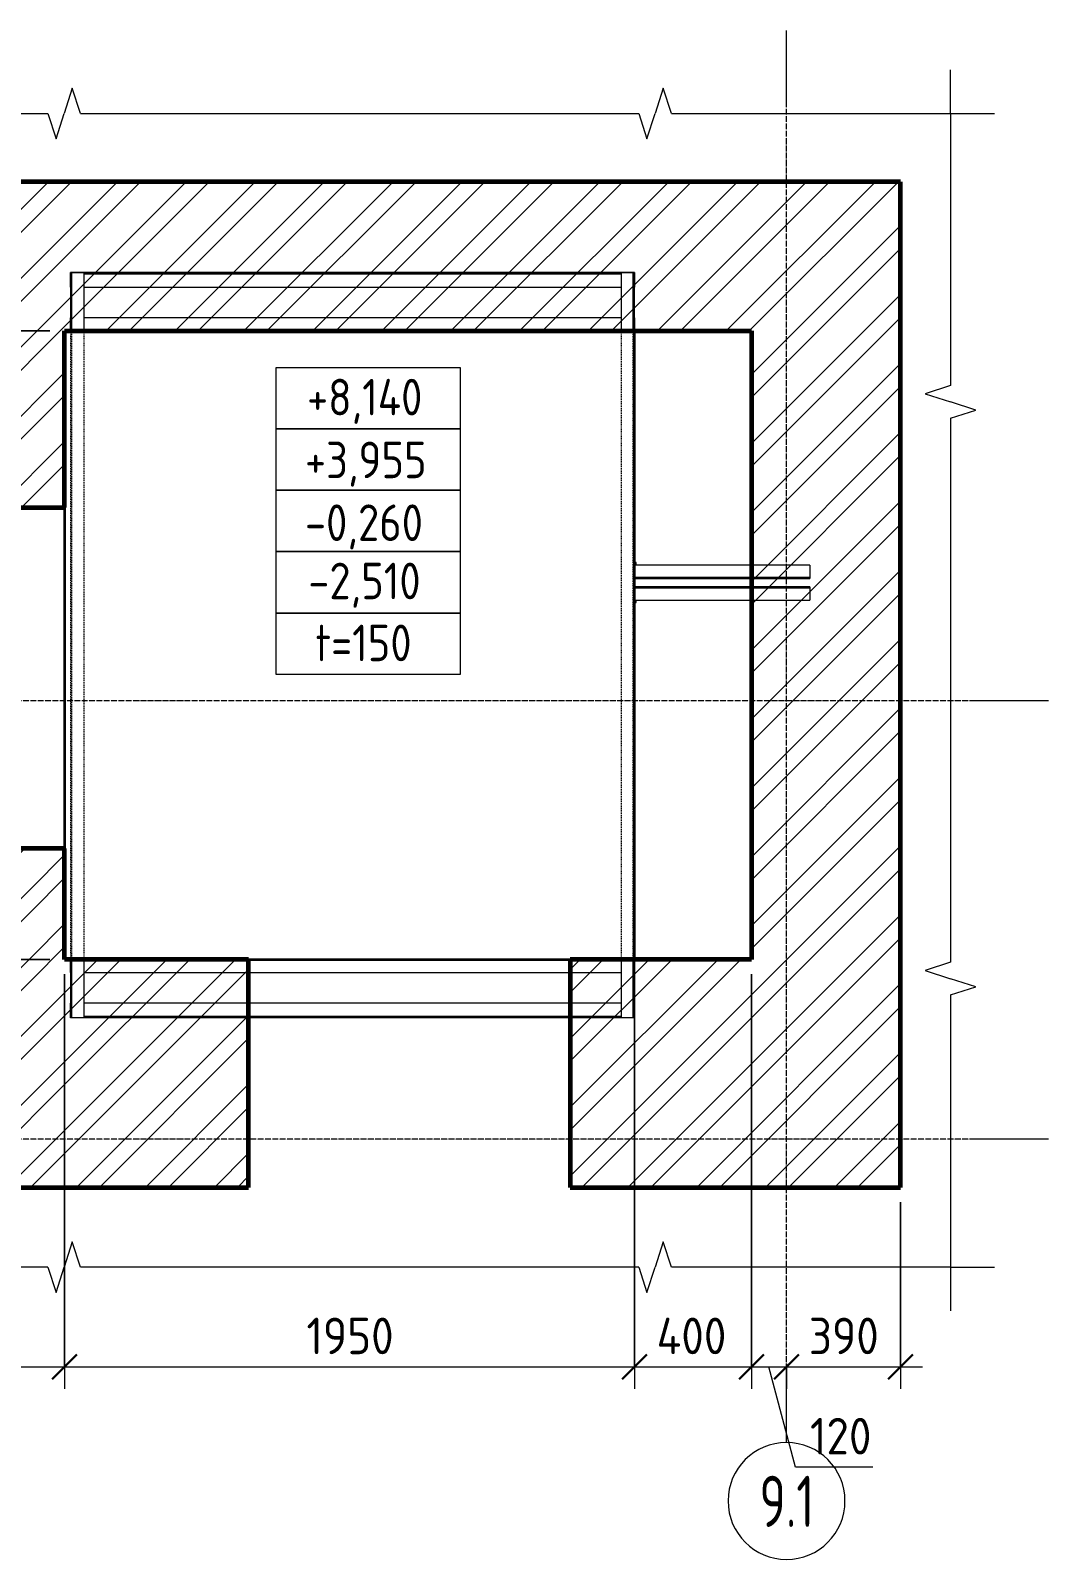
# Model space of a CAD drawing. Header units: millimetres. Extents: x 19570 to 43964, y -3263 to 48369.
# Drawn here: x 29161 to 32643, y 42458 to 47687 of the extents above; entities that cross this region are included whole.
import ezdxf

# ---------------------------------------------------------------- set-up
doc = ezdxf.new("R2010")
doc.units = ezdxf.units.MM
doc.linetypes.add('01 Штриховая _4 мм_', pattern=[6, 3.5, -2.5])
doc.linetypes.add('02 Штрихпунктирная _20 мм_', pattern=[25, 20, -2.5, 0, -2.5])
for name, color, linetype, lineweight in [('AA_Dim', 7, 'Continuous', 9), ('AA_Dim-50', 7, 'Continuous', 9), ('AA_Oformlenie', 7, 'Continuous', 9), ('AA_Vinoska', 7, 'Continuous', 9), ('AF_Balki', 7, 'Continuous', 20), ('AF_Perekritie', 7, '01 Штриховая _4 мм_', 20), ('AF_Perekritie_Опалубка', 253, 'Continuous', 20), ('AF_Stena', 7, 'Continuous', 60), ('AF_Stena_Опалубка', 253, 'Continuous', 20), ('KR_Fundament', 7, 'Continuous', 20), ('Оси', 7, 'Continuous', 9)]:
    doc.layers.add(name, color=color, linetype=linetype, lineweight=lineweight)
doc.styles.add('ISOCPEUR', font='isocpeur.ttf', dxfattribs={"width": 0.7, "height": 175})
doc.styles.add('ISOCPEUR_2', font='isocpeur.ttf', dxfattribs={"width": 0.85, "height": 125})
doc.styles.add('ISOCPEUR_4', font='isocpeur.ttf', dxfattribs={"width": 0.9, "height": 125})
doc.dimstyles.new('00_Точн_3_знака__прозр_', dxfattribs={"dimscale": 304.8, "dimtxt": 124.497647, "dimasz": 0.278871, "dimexe": 0.246063, "dimexo": 0.164042, "dimgap": 0.016404, "dimtad": 1, "dimdec": 3, "dimrnd": 0.001, "dimdsep": 46, "dimtxsty": 'ISOCPEUR_4', "dimblk1": 'OBLIQUE', "dimblk2": 'OBLIQUE', "dimsah": 1, "dimcen": 0.09, "dimdle": 0.246063, "dimazin": 0, "dimtfac": 1, "dimtdec": 4, "dimtix": 1, "dimtmove": 1, "dimatfit": 3, "dimfxl": 1, "dimtvp": 1, "dimtolj": 1, "dimtzin": 0, "dimlwd": 18, "dimlwe": 18, "dimarcsym": 2})
doc.dimstyles.new('00_Точн_3_знака__прозр__1', dxfattribs={"dimscale": 304.8, "dimtxt": 124.497647, "dimasz": 0.278871, "dimexe": 0.246063, "dimexo": 0.164042, "dimgap": 0.016404, "dimtad": 1, "dimdec": 3, "dimrnd": 0.001, "dimdsep": 46, "dimtxsty": 'ISOCPEUR_4', "dimblk1": 'OBLIQUE', "dimblk2": 'OBLIQUE', "dimsah": 1, "dimcen": 0.09, "dimdle": 0.246063, "dimazin": 0, "dimtfac": 1, "dimtdec": 4, "dimtix": 1, "dimtmove": 0, "dimatfit": 3, "dimfxl": 1, "dimtvp": 1, "dimtolj": 1, "dimtzin": 0, "dimlwd": 18, "dimlwe": 18, "dimarcsym": 2})
pattern_1 = [(45, (7746.56, 0), (-117.8655, 117.8655), []), (45, (7825.13, 0), (-117.8655, 117.8655), [])]

# ---------------------------------------------------------------- blocks, each defined once
blk = doc.blocks.new('252_Швеллер полки параллельные _НесКаркас_Балка_ - 10П-4326268-Схема расположения монолитной плиты по профилированному листу в_о 8_1_Г_1 на отм_ -2_510 ___ _8_140')
at = {"layer": 'AF_Balki'}
for p, q in [((-300, -31.6), (-300, 14.4)), ((-100, 14.4), (-300, 14.4)), ((300, 14.4), (-100, 14.4)), ((300, 14.4), (300, -31.6)), ((-300, -31.6), (-100, -31.6)), ((-100, -31.6), (300, -31.6))]:
    blk.add_line(p, q, dxfattribs=at)
at = {"layer": 'AF_Balki', "lineweight": 9}
for p, q in [((-100, 9.9), (-300, 9.9)), ((300, 9.9), (-100, 9.9))]:
    blk.add_line(p, q, dxfattribs=at)
blk = doc.blocks.new('354_Уголок горизонт ГОСТ 8509-93 _НесКаркас_РабПлоск_ - Уголок ГОСТ 8509-93-4313199-Схема расположения монолитной плиты по профилированному листу в_о 8_1_Г_1 на отм_ -2_510 ___ _8_140')
at = {"layer": 'AF_Balki'}
for p, q in [((1525, 0), (1525, -5)), ((-405, -50), (-405, -5)), ((-359, -50), (205, -50)), ((205, -50), (1304.9, -50)), ((1304.9, -50), (1479, -50)), ((1525, -5), (1525, -50))]:
    blk.add_line(p, q, dxfattribs=at)
blk = doc.blocks.new('354_Уголок горизонт ГОСТ 8509-93 _НесКаркас_РабПлоск_ - Уголок ГОСТ 8509-93-4313200-Схема расположения монолитной плиты по профилированному листу в_о 8_1_Г_1 на отм_ -2_510 ___ _8_140')
at = {"layer": 'AF_Balki'}
for p, q in [((-405, 5), (-405, 50)), ((1479, 50), (-359, 50)), ((1525, 50), (1525, 5)), ((1525, 5), (1525, 0))]:
    blk.add_line(p, q, dxfattribs=at)
blk = doc.blocks.new('354_Уголок горизонт ГОСТ 8509-93 _НесКаркас_РабПлоск_ - Уголок ГОСТ 8509-93-V1-Схема расположения монолитной плиты по профилированному листу в_о 8_1_Г_1 на отм_ -2_510 ___ _8_140')
at = {"layer": 'AF_Balki'}
for p, q in [((-405, 0), (-405, -5)), ((205, 0), (-405, 0)), ((205, 0), (-405, 0)), ((1304.9, 0), (205, 0)), ((1304.9, 0), (205, 0)), ((1525, 0), (1304.9, 0)), ((1525, 0), (1304.9, 0)), ((1525, -5), (1525, 0)), ((-405, -5), (-405, -50)), ((205, -5), (-359, -5)), ((205, -50), (-359, -50)), ((1304.9, -5), (205, -5)), ((1304.9, -50), (205, -50)), ((1479, -5), (1304.9, -5)), ((1479, -50), (1304.9, -50)), ((1525, -50), (1525, -5))]:
    blk.add_line(p, q, dxfattribs=at)
blk = doc.blocks.new('354_Уголок горизонт ГОСТ 8509-93 _НесКаркас_РабПлоск_ - Уголок ГОСТ 8509-93-V2-Схема расположения монолитной плиты по профилированному листу в_о 8_1_Г_1 на отм_ -2_510 ___ _8_140')
at = {"layer": 'AF_Balki'}
for p, q in [((-405, 50), (-405, 5)), ((-405, 5), (-405, 0)), ((1525, 0), (-405, 0)), ((-359, 50), (1479, 50)), ((-359, 5), (1479, 5)), ((1525, 5), (1525, 50)), ((1525, 0), (1525, 5)), ((-405, 0), (1525, 0))]:
    blk.add_line(p, q, dxfattribs=at)
blk = doc.blocks.new('252_Швеллер полки параллельные _НесКаркас_Балка_ - 10П-4326269-Схема расположения монолитной плиты по профилированному листу в_о 8_1_Г_1 на отм_ -2_510 ___ _8_140')
at = {"layer": 'AF_Balki'}
for p, q in [((-300, -14.4), (-300, 31.6)), ((-100, 31.6), (-300, 31.6)), ((300, 31.6), (-100, 31.6)), ((300, 31.6), (300, -14.4)), ((-300, -14.4), (-100, -14.4)), ((-100, -14.4), (300, -14.4))]:
    blk.add_line(p, q, dxfattribs=at)
at = {"layer": 'AF_Balki', "lineweight": 9}
for p, q in [((-100, -9.9), (-300, -9.9)), ((300, -9.9), (-100, -9.9))]:
    blk.add_line(p, q, dxfattribs=at)
blk = doc.blocks.new('204_Плита по профлисту с монолитным слоем с вырезанием плиты_ГОСТ 24045-2016__Фунд_Перекрытие_ - Н75-4309966-Схема расположения монолитной плиты по профилированному листу в_о 8_1_Г_1 на отм_ -2_510 ___ _8_140')
at = {"layer": 'KR_Fundament'}
for p, q in [((1950, 2150), (0, 2150)), ((0, 2150), (0, 0)), ((1950, 0), (1950, 2150)), ((0, 0), (1950, 0))]:
    blk.add_line(p, q, dxfattribs=at)
blk = doc.blocks.new('354_Уголок горизонт ГОСТ 8509-93 _НесКаркас_РабПлоск_ - Уголок ГОСТ 8509-93-4321011-Схема расположения монолитной плиты по профилированному листу в_о 8_1_Г_1 на отм_ -2_510 ___ _8_140')
at = {"layer": 'AF_Balki'}
for p, q in [((23480.1, 45780.5), (23480.1, 45730.5)), ((23480.1, 45730.5), (23480.1, 45780.5)), ((23480.1, 45730.5), (23485.1, 45730.5)), ((23485.1, 45730.5), (23485.1, 45739))]:
    blk.add_line(p, q, dxfattribs=at)
blk = doc.blocks.new('354_Уголок горизонт ГОСТ 8509-93 _НесКаркас_РабПлоск_ - Уголок ГОСТ 8509-93-4321105-Схема расположения монолитной плиты по профилированному листу в_о 8_1_Г_1 на отм_ -2_510 ___ _8_140')
at = {"layer": 'AF_Balki'}
for p, q in [((23485.1, 45867.5), (23480.1, 45867.5)), ((23480.1, 45867.5), (23480.1, 45817.5)), ((23480.1, 45867.5), (23480.1, 45817.5)), ((23485.1, 45859), (23485.1, 45867.5))]:
    blk.add_line(p, q, dxfattribs=at)
blk = doc.blocks.new('252_Швеллер полки параллельные _НесКаркас_Балка_ - 10П-4326290-Схема расположения монолитной плиты по профилированному листу в_о 8_1_Г_1 на отм_ -2_510 ___ _8_140')
at = {"layer": 'AF_Balki'}
for p, q in [((-1275, 14.4), (-1275, -31.6)), ((-1275, 14.4), (-1075, 14.4)), ((1075, 14.4), (1275, 14.4)), ((1275, -31.6), (1275, 14.4)), ((-1275, -31.6), (-1075, -31.6)), ((1075, -31.6), (1275, -31.6))]:
    blk.add_line(p, q, dxfattribs=at)
at = {"layer": 'AF_Balki', "lineweight": 9}
for p, q in [((-1075, 9.9), (-1275, 9.9)), ((1275, 9.9), (1075, 9.9))]:
    blk.add_line(p, q, dxfattribs=at)
at = {"layer": 'AF_Balki', "linetype": '01 Штриховая _4 мм_', "lineweight": 9}
for p, q in [((-1075, 14.4), (1075, 14.4)), ((1075, 9.9), (-1075, 9.9)), ((-1075, -31.6), (1075, -31.6))]:
    blk.add_line(p, q, dxfattribs=at)
blk = doc.blocks.new('252_Швеллер полки параллельные _НесКаркас_Балка_ - 10П-4326267-Схема расположения монолитной плиты по профилированному листу в_о 8_1_Г_1 на отм_ -2_510 ___ _8_140')
at = {"layer": 'AF_Balki'}
for p, q in [((-1275, -31.6), (-1275, 14.4)), ((-1075, 14.4), (-1275, 14.4)), ((1075, 14.4), (-1075, 14.4)), ((1275, 14.4), (1075, 14.4)), ((1275, 14.4), (1275, -31.6)), ((-1275, -31.6), (-1075, -31.6)), ((1075, -31.6), (1275, -31.6))]:
    blk.add_line(p, q, dxfattribs=at)
at = {"layer": 'AF_Balki', "lineweight": 9}
for p, q in [((-1075, 9.9), (-1275, 9.9)), ((1275, 9.9), (1075, 9.9))]:
    blk.add_line(p, q, dxfattribs=at)
at = {"layer": 'AF_Balki', "linetype": '01 Штриховая _4 мм_', "lineweight": 9}
for p, q in [((1075, 9.9), (-1075, 9.9)), ((-1075, -31.6), (1075, -31.6))]:
    blk.add_line(p, q, dxfattribs=at)
blk = doc.blocks.new('011_Прямоугольник обрыва _ЭлУзла_ - 011_Прямоугольник обрыва _ЭлУзла_-4301290-Схема расположения монолитной плиты по профилированному листу в_о 8_1_Г_1 на отм_ -2_510 ___ _8_140')
at = {"layer": 'AA_Oformlenie'}
for p, q in [((0, -930), (0, 0)), ((0, 0), (955.8, 0)), ((1067.1, 0), (2977.5, 0)), ((3088.8, 0), (4043.4, 0)), ((4043.4, 0), (4043.4, -930)), ((0, -2902.7), (0, -1041.3)), ((4043.4, -1041.3), (4043.4, -2902.7)), ((0, -3945.3), (0, -3014)), ((4043.4, -3014), (4043.4, -3945.3)), ((955.8, -3945.3), (0, -3945.3)), ((2977.5, -3945.3), (1067.1, -3945.3)), ((4043.4, -3945.3), (3088.8, -3945.3))]:
    blk.add_line(p, q, dxfattribs=at)
blk = doc.blocks.new('Ось сетки - d_4мм-2765513-Схема расположения монолитной плиты по профилированному листу в_о 8_1_Г_1 на отм_ -2_510 ___ _8_140')
at = {"layer": 'Оси'}
for start, end in [(360, 180), (360, 180), (180, 360), (180, 360)]:
    blk.add_arc((0, 0), 4, start, end, dxfattribs=at)
blk = doc.blocks.new('DIMBLOCK16-Схема расположения монолитной плиты по профилированному листу в_о 8_1_Г_1 на отм_ -2_510 ___ _8_140')
at = {"layer": 'AA_Dim-50', "lineweight": 18}
for p, q in [((29276.6, 44460), (29276.6, 43041.4)), ((29276.6, 43116.4), (29276.6, 44460)), ((28746.6, 43126.5), (28746.6, 43041.4)), ((28746.6, 43116.4), (28746.6, 43126.5)), ((28746.6, 43116.4), (29276.6, 43116.4))]:
    blk.add_line(p, q, dxfattribs=at)
at = {"layer": 'AA_Dim-50', "lineweight": 30}
for p, q in [((28746.6, 43116.4), (28789.1, 43158.9)), ((29276.6, 43116.4), (29319.1, 43158.9)), ((28746.6, 43116.4), (28704.1, 43073.9)), ((29276.6, 43116.4), (29234.1, 43073.9))]:
    blk.add_line(p, q, dxfattribs=at)
at = {"layer": 'AA_Dim-50', "color": 0, "lineweight": 18, "insert": (28893.1, 43284.7), "char_height": 125, "width": 284.429, "attachment_point": 1, "line_spacing_factor": 1.149209, "style": 'ISOCPEUR_4'}
blk.add_mtext('530', dxfattribs=at)
blk = doc.blocks.new('_Oblique')
at = {"color": 0, "linetype": 'ByBlock', "lineweight": -2}
blk.add_line((-0.5, -0.5), (0.5, 0.5), dxfattribs=at)
blk = doc.blocks.new('DIMBLOCK17-Схема расположения монолитной плиты по профилированному листу в_о 8_1_Г_1 на отм_ -2_510 ___ _8_140')
at = {"layer": 'AA_Dim-50', "lineweight": 18}
for p, q in [((29276.6, 44460), (29276.6, 43041.4)), ((29276.6, 43116.4), (29276.6, 44460)), ((31226.6, 44460), (31226.6, 43041.4)), ((31226.6, 43116.4), (31226.6, 44460)), ((29276.6, 43116.4), (31226.6, 43116.4))]:
    blk.add_line(p, q, dxfattribs=at)
at = {"layer": 'AA_Dim-50', "lineweight": 30}
for p, q in [((29276.6, 43116.4), (29319.1, 43158.9)), ((31226.6, 43116.4), (31269.1, 43158.9)), ((29276.6, 43116.4), (29234.1, 43073.9)), ((31226.6, 43116.4), (31184.1, 43073.9))]:
    blk.add_line(p, q, dxfattribs=at)
at = {"layer": 'AA_Dim-50', "color": 0, "lineweight": 18, "insert": (30104.4, 43284.7), "char_height": 125, "width": 353.382, "attachment_point": 1, "line_spacing_factor": 1.149209, "style": 'ISOCPEUR_4'}
blk.add_mtext('1950', dxfattribs=at)
blk = doc.blocks.new('DIMBLOCK18-Схема расположения монолитной плиты по профилированному листу в_о 8_1_Г_1 на отм_ -2_510 ___ _8_140')
at = {"layer": 'AA_Dim-50', "lineweight": 18}
for p, q in [((31226.6, 44460), (31226.6, 43041.4)), ((31226.6, 43116.4), (31226.6, 44460)), ((31626.6, 44460), (31626.6, 43041.4)), ((31626.6, 43116.4), (31626.6, 44460)), ((31226.6, 43116.4), (31626.6, 43116.4))]:
    blk.add_line(p, q, dxfattribs=at)
at = {"layer": 'AA_Dim-50', "lineweight": 30}
for p, q in [((31226.6, 43116.4), (31269.1, 43158.9)), ((31626.6, 43116.4), (31669.1, 43158.9)), ((31226.6, 43116.4), (31184.1, 43073.9)), ((31626.6, 43116.4), (31584.1, 43073.9))]:
    blk.add_line(p, q, dxfattribs=at)
at = {"layer": 'AA_Dim-50', "color": 0, "lineweight": 18, "insert": (31302.1, 43284.7), "char_height": 125, "width": 298.794, "attachment_point": 1, "line_spacing_factor": 1.149209, "style": 'ISOCPEUR_4'}
blk.add_mtext('400', dxfattribs=at)
blk = doc.blocks.new('DIMBLOCK19-Схема расположения монолитной плиты по профилированному листу в_о 8_1_Г_1 на отм_ -2_510 ___ _8_140')
at = {"layer": 'AA_Dim-50', "lineweight": 18}
for p, q in [((31626.6, 44460), (31626.6, 43041.4)), ((31626.6, 43116.4), (31626.6, 44460)), ((31626.6, 43116.4), (31746.6, 43116.4)), ((31776.8, 42773.5), (31686.6, 43116.4)), ((31746.6, 43126.5), (31746.6, 43041.4)), ((31746.6, 43116.4), (31746.6, 43126.5)), ((32042.3, 42773.5), (31776.8, 42773.5))]:
    blk.add_line(p, q, dxfattribs=at)
at = {"layer": 'AA_Dim-50', "lineweight": 30}
for p, q in [((31626.6, 43116.4), (31669.1, 43158.9)), ((31746.6, 43116.4), (31789.1, 43158.9)), ((31626.6, 43116.4), (31584.1, 43073.9)), ((31746.6, 43116.4), (31704.1, 43073.9))]:
    blk.add_line(p, q, dxfattribs=at)
at = {"layer": 'AA_Dim-50', "color": 0, "lineweight": 18, "insert": (31826.8, 42941.8), "char_height": 125, "width": 258.572, "attachment_point": 1, "line_spacing_factor": 1.149209, "style": 'ISOCPEUR_4'}
blk.add_mtext('120', dxfattribs=at)
blk = doc.blocks.new('DIMBLOCK20-Схема расположения монолитной плиты по профилированному листу в_о 8_1_Г_1 на отм_ -2_510 ___ _8_140')
at = {"layer": 'AA_Dim-50', "lineweight": 18}
for p, q in [((32136.6, 43680), (32136.6, 43041.4)), ((32136.6, 43116.4), (32136.6, 43680)), ((31746.6, 43126.5), (31746.6, 43041.4)), ((31746.6, 43116.4), (31746.6, 43126.5)), ((31746.6, 43116.4), (32211.6, 43116.4))]:
    blk.add_line(p, q, dxfattribs=at)
at = {"layer": 'AA_Dim-50', "lineweight": 30}
for p, q in [((31746.6, 43116.4), (31789.1, 43158.9)), ((32136.6, 43116.4), (32179.1, 43158.9)), ((31746.6, 43116.4), (31704.1, 43073.9)), ((32136.6, 43116.4), (32094.1, 43073.9))]:
    blk.add_line(p, q, dxfattribs=at)
at = {"layer": 'AA_Dim-50', "color": 0, "lineweight": 18, "insert": (31823.1, 43284.7), "char_height": 125, "width": 284.429, "attachment_point": 1, "line_spacing_factor": 1.149209, "style": 'ISOCPEUR_4'}
blk.add_mtext('390', dxfattribs=at)
blk = doc.blocks.new('DIMBLOCK22-Схема расположения монолитной плиты по профилированному листу в_о 8_1_Г_1 на отм_ -2_510 ___ _8_140')
at = {"layer": 'AA_Dim-50', "lineweight": 18}
for p, q in [((29226.6, 44510), (27435.3, 44510)), ((27510.3, 43895), (27510.3, 44510)), ((27510.3, 44510), (29226.6, 44510)), ((27500.2, 43895), (27585.3, 43895)), ((27510.3, 43895), (27500.2, 43895))]:
    blk.add_line(p, q, dxfattribs=at)
at = {"layer": 'AA_Dim-50', "lineweight": 30}
for p, q in [((27510.3, 44510), (27467.8, 44552.5)), ((27510.3, 44510), (27552.8, 44467.5)), ((27510.3, 43895), (27467.8, 43937.5)), ((27510.3, 43895), (27552.8, 43852.5))]:
    blk.add_line(p, q, dxfattribs=at)
at = {"layer": 'AA_Dim-50', "color": 0, "lineweight": 18, "insert": (27342, 44094.8), "char_height": 125, "width": 258.572, "attachment_point": 1, "rotation": 90, "line_spacing_factor": 1.149209, "style": 'ISOCPEUR_4'}
blk.add_mtext('615', dxfattribs=at)
blk = doc.blocks.new('DIMBLOCK23-Схема расположения монолитной плиты по профилированному листу в_о 8_1_Г_1 на отм_ -2_510 ___ _8_140')
at = {"layer": 'AA_Dim-50', "lineweight": 30}
for p, q in [((27510.3, 45395), (27467.8, 45437.5)), ((27510.3, 45395), (27552.8, 45352.5)), ((27510.3, 44510), (27467.8, 44552.5)), ((27510.3, 44510), (27552.8, 44467.5))]:
    blk.add_line(p, q, dxfattribs=at)
at = {"layer": 'AA_Dim-50', "lineweight": 18}
for p, q in [((27500.2, 45395), (27585.3, 45395)), ((27510.3, 45395), (27500.2, 45395)), ((27510.3, 44510), (27510.3, 45395)), ((29226.6, 44510), (27435.3, 44510)), ((27510.3, 44510), (29226.6, 44510))]:
    blk.add_line(p, q, dxfattribs=at)
at = {"layer": 'AA_Dim-50', "color": 0, "lineweight": 18, "insert": (27342, 44834), "char_height": 125, "width": 284.429, "attachment_point": 1, "rotation": 90, "line_spacing_factor": 1.149209, "style": 'ISOCPEUR_4'}
blk.add_mtext('885', dxfattribs=at)
blk = doc.blocks.new('DIMBLOCK24-Схема расположения монолитной плиты по профилированному листу в_о 8_1_Г_1 на отм_ -2_510 ___ _8_140')
at = {"layer": 'AA_Dim-50', "lineweight": 30}
for p, q in [((27510.3, 46660), (27467.8, 46702.5)), ((27510.3, 46660), (27552.8, 46617.5)), ((27510.3, 45395), (27467.8, 45437.5)), ((27510.3, 45395), (27552.8, 45352.5))]:
    blk.add_line(p, q, dxfattribs=at)
at = {"layer": 'AA_Dim-50', "lineweight": 18}
for p, q in [((29226.6, 46660), (27435.3, 46660)), ((27510.3, 45395), (27510.3, 46660)), ((27510.3, 46660), (29226.6, 46660)), ((27500.2, 45395), (27585.3, 45395)), ((27510.3, 45395), (27500.2, 45395))]:
    blk.add_line(p, q, dxfattribs=at)
at = {"layer": 'AA_Dim-50', "color": 0, "lineweight": 18, "insert": (27342, 45880.3), "char_height": 125, "width": 353.382, "attachment_point": 1, "rotation": 90, "line_spacing_factor": 1.149209, "style": 'ISOCPEUR_4'}
blk.add_mtext('1265', dxfattribs=at)
blk = doc.blocks.new('DIMBLOCK25-Схема расположения монолитной плиты по профилированному листу в_о 8_1_Г_1 на отм_ -2_510 ___ _8_140')
at = {"layer": 'AA_Dim-50', "lineweight": 18}
for p, q in [((27510.3, 46660), (27510.3, 47245)), ((28446.6, 47170), (27435.3, 47170)), ((27510.3, 47170), (28446.6, 47170)), ((29226.6, 46660), (27435.3, 46660)), ((27510.3, 46660), (29226.6, 46660))]:
    blk.add_line(p, q, dxfattribs=at)
at = {"layer": 'AA_Dim-50', "lineweight": 30}
for p, q in [((27510.3, 47170), (27467.8, 47212.5)), ((27510.3, 47170), (27552.8, 47127.5)), ((27510.3, 46660), (27467.8, 46702.5)), ((27510.3, 46660), (27552.8, 46617.5))]:
    blk.add_line(p, q, dxfattribs=at)
at = {"layer": 'AA_Dim-50', "color": 0, "lineweight": 18, "insert": (27342, 46807.3), "char_height": 125, "width": 258.572, "attachment_point": 1, "rotation": 90, "line_spacing_factor": 1.149209, "style": 'ISOCPEUR_4'}
blk.add_mtext('510', dxfattribs=at)
blk = doc.blocks.new('030_ВысотнаяОтметка НесколькихУровней _ТиповАннот_ - План_Рамка-4322066-Схема расположения монолитной плиты по профилированному листу в_о 8_1_Г_1 на отм_ -2_510 ___ _8_140')
at = {"layer": 'AA_Vinoska'}
for p, q in [((-12.6, 16.8), (-12.6, 21)), ((-12.6, 21), (0, 21)), ((0, 21), (0, 16.8)), ((0, 16.8), (-12.6, 16.8)), ((-12.6, 12.6), (-12.6, 16.8)), ((-12.6, 16.8), (0, 16.8)), ((0, 16.8), (0, 12.6)), ((0, 12.6), (-12.6, 12.6)), ((-12.6, 8.4), (-12.6, 12.6)), ((-12.6, 12.6), (0, 12.6)), ((0, 12.6), (0, 8.4)), ((0, 8.4), (-12.6, 8.4)), ((-12.6, 4.2), (-12.6, 8.4)), ((-12.6, 8.4), (0, 8.4)), ((0, 8.4), (0, 4.2)), ((0, 4.2), (-12.6, 4.2)), ((-12.6, 0), (-12.6, 4.2)), ((-12.6, 4.2), (0, 4.2)), ((0, 4.2), (0, 0)), ((0, 0), (-12.6, 0))]:
    blk.add_line(p, q, dxfattribs=at)

msp = doc.modelspace()

# ---------------------------------------------------------------- hatches: boundary and pattern name
at = {"layer": 'AF_Stena', "lineweight": 9}
h = msp.add_hatch(dxfattribs=at)
h.set_pattern_fill('FP_1', color=256, style=0, pattern_type=2)
h.set_pattern_definition(pattern_1)
h.paths.add_polyline_path([(31626.6184, 46660), (32136.6184, 46660), (32136.6184, 47170), (28496.6184, 47170), (28496.6184, 46660), (29514.4284, 46660)])
h = msp.add_hatch(dxfattribs=at)
h.set_pattern_fill('FP_1', color=256, style=0, pattern_type=2)
h.set_pattern_definition(pattern_1)
h.paths.add_polyline_path([(29276.6184, 46056.356), (29276.6184, 46660), (28496.6184, 46660), (28496.6184, 46056.356)])
h = msp.add_hatch(dxfattribs=at)
h.set_pattern_fill('FP_1', color=256, style=0, pattern_type=2)
h.set_pattern_definition(pattern_1)
h.paths.add_polyline_path([(32136.6184, 44510), (32136.6184, 46660), (31626.6184, 46660), (31626.6184, 44510)])
h = msp.add_hatch(dxfattribs=at)
h.set_pattern_fill('FP_1', color=256, style=0, pattern_type=2)
h.set_pattern_definition(pattern_1)
h.paths.add_polyline_path([(29276.6184, 43730), (29276.6184, 44889.356), (28496.6184, 44889.356), (28496.6184, 43730)])
h = msp.add_hatch(dxfattribs=at)
h.set_pattern_fill('FP_1', color=256, style=0, pattern_type=2)
h.set_pattern_definition(pattern_1)
h.paths.add_polyline_path([(29276.6184, 43730), (29906.5915, 43730), (29906.5915, 44510), (29276.6184, 44510)])
h = msp.add_hatch(dxfattribs=at)
h.set_pattern_fill('FP_1', color=256, style=0, pattern_type=2)
h.set_pattern_definition(pattern_1)
h.paths.add_polyline_path([(31006.5181, 43730), (32136.6184, 43730), (32136.6184, 44510), (31006.5181, 44510)])

# ---------------------------------------------------------------- linework, layer by layer
at = {"layer": 'AA_Vinoska'}
for p, q in [((32307.5309, 47403.0694), (32307.5309, 47553.0694)), ((29303.1716, 47489.7195), (29275.0173, 47403.0694)), ((29331.326, 47403.0694), (29303.1716, 47489.7195)), ((31324.8474, 47489.7195), (31296.6931, 47403.0694)), ((31353.0017, 47403.0694), (31324.8474, 47489.7195)), ((29220.0173, 47403.0694), (29247.5173, 47316.4668)), ((29247.5173, 47316.4668), (29275.0173, 47403.0694)), ((31241.6931, 47403.0694), (31269.1931, 47316.4668)), ((31269.1931, 47316.4668), (31296.6931, 47403.0694)), ((32307.5309, 47403.0694), (32457.5309, 47403.0694)), ((32307.5309, 46473.0453), (32220.8808, 46444.891)), ((32220.8808, 46444.891), (32307.5309, 46416.7366)), ((32394.1335, 46389.2366), (32307.5309, 46416.7366)), ((32307.5309, 46361.7366), (32394.1335, 46389.2366)), ((32307.5309, 44500.3799), (32220.8808, 44472.2255)), ((32220.8808, 44472.2255), (32307.5309, 44444.0712)), ((32394.1335, 44416.5712), (32307.5309, 44444.0712)), ((32307.5309, 44389.0712), (32394.1335, 44416.5712)), ((29303.1716, 43544.3886), (29275.0173, 43457.7385)), ((29331.326, 43457.7385), (29303.1716, 43544.3886)), ((31324.8474, 43544.3886), (31296.6931, 43457.7385)), ((31353.0017, 43457.7385), (31324.8474, 43544.3886)), ((29220.0173, 43457.7385), (29247.5173, 43371.1359)), ((29247.5173, 43371.1359), (29275.0173, 43457.7385)), ((31241.6931, 43457.7385), (31269.1931, 43371.1359)), ((31269.1931, 43371.1359), (31296.6931, 43457.7385)), ((32307.5309, 43457.7385), (32457.5309, 43457.7385)), ((32307.5309, 43457.7385), (32307.5309, 43307.7385))]:
    msp.add_line(p, q, dxfattribs=at)
at = {"layer": 'AF_Perekritie'}
for p, q in [((31226.6184, 46660), (29296.668, 46660)), ((29296.668, 44510), (31226.6184, 44510))]:
    msp.add_line(p, q, dxfattribs=at)
at = {"layer": 'AF_Perekritie_Опалубка', "lineweight": 35}
for p, q in [((31226.6184, 46660), (29276.6184, 46660)), ((29276.6184, 46660), (29276.6184, 44510)), ((29296.6184, 46660), (29276.6184, 46660)), ((29276.6184, 46660), (29276.6184, 44510)), ((31226.6184, 44510), (31226.6184, 46660)), ((31226.6184, 44510), (31226.6184, 46660)), ((29276.6184, 44510), (31226.6184, 44510)), ((29276.6184, 44510), (29296.6184, 44510))]:
    msp.add_line(p, q, dxfattribs=at)
at = {"layer": 'AF_Stena_Опалубка', "lineweight": 60}
for p, q in [((32136.6184, 47170), (28496.6184, 47170)), ((32136.6184, 46660), (32136.6184, 47170)), ((29276.6184, 46660), (31626.6184, 46660)), ((29276.6184, 46056.356), (29276.6184, 46660)), ((31626.6184, 46660), (31626.6184, 44510)), ((32136.6184, 44510), (32136.6184, 46660)), ((28496.6184, 46056.356), (29276.6184, 46056.356)), ((29276.6184, 44889.356), (28496.6184, 44889.356)), ((29276.6184, 44510), (29276.6184, 44889.356)), ((29906.5915, 44510), (29276.6184, 44510)), ((29906.5915, 43730), (29906.5915, 44510)), ((31626.6184, 44510), (31006.5181, 44510)), ((31006.5181, 44510), (31006.5181, 43730)), ((32136.6184, 43730), (32136.6184, 44510)), ((28496.6184, 43730), (29276.6184, 43730)), ((29276.6184, 43730), (29906.5915, 43730)), ((31006.5181, 43730), (32136.6184, 43730))]:
    msp.add_line(p, q, dxfattribs=at)
at = {"layer": 'Оси'}
for p, q in [((31746.6182, 47437.0878), (31746.6182, 47687.0878)), ((32642.5371, 45395), (32392.5371, 45395)), ((32642.5371, 43895), (32392.5371, 43895)), ((31746.6182, 42857.7385), (31746.6182, 43107.7385))]:
    msp.add_line(p, q, dxfattribs=at)
at = {"layer": 'Оси', "linetype": '02 Штрихпунктирная _20 мм_'}
for p, q in [((31746.6182, 43107.7385), (31746.6182, 47437.0878)), ((32392.5371, 45395), (27351.8366, 45395)), ((32392.5371, 43895), (27351.8366, 43895))]:
    msp.add_line(p, q, dxfattribs=at)

# ---------------------------------------------------------------- block references
at = {"layer": 'AA_Oformlenie'}
msp.add_blockref('011_Прямоугольник обрыва _ЭлУзла_ - 011_Прямоугольник обрыва _ЭлУзла_-4301290-Схема расположения монолитной плиты по профилированному листу в_о 8_1_Г_1 на отм_ -2_510 ___ _8_140', (28264.1794, 47403.0694), dxfattribs=at)
at = {"layer": 'AA_Vinoska', "xscale": 50, "yscale": 50, "zscale": 50}
msp.add_blockref('030_ВысотнаяОтметка НесколькихУровней _ТиповАннот_ - План_Рамка-4322066-Схема расположения монолитной плиты по профилированному листу в_о 8_1_Г_1 на отм_ -2_510 ___ _8_140', (30630.4195, 45484.8404), dxfattribs=at)
at = {"layer": 'AF_Balki', "extrusion": (0, 0, -1), "rotation": 180}
for name, p in [('354_Уголок горизонт ГОСТ 8509-93 _НесКаркас_РабПлоск_ - Уголок ГОСТ 8509-93-V2-Схема расположения монолитной плиты по профилированному листу в_о 8_1_Г_1 на отм_ -2_510 ___ _8_140', (-29701.6184, 46860)), ('354_Уголок горизонт ГОСТ 8509-93 _НесКаркас_РабПлоск_ - Уголок ГОСТ 8509-93-V1-Схема расположения монолитной плиты по профилированному листу в_о 8_1_Г_1 на отм_ -2_510 ___ _8_140', (-29701.6184, 44310))]:
    msp.add_blockref(name, p, dxfattribs=at)
at = {"layer": 'AF_Balki', "linetype": '01 Штриховая _4 мм_', "lineweight": 9, "extrusion": (0, 0, -1), "rotation": 270.0000000000001}
msp.add_blockref('252_Швеллер полки параллельные _НесКаркас_Балка_ - 10П-4326290-Схема расположения монолитной плиты по профилированному листу в_о 8_1_Г_1 на отм_ -2_510 ___ _8_140', (-29311.0184, 45585), dxfattribs=at)
at = {"layer": 'AF_Balki', "linetype": '01 Штриховая _4 мм_', "lineweight": 9, "rotation": 269.9999999999999}
msp.add_blockref('252_Швеллер полки параллельные _НесКаркас_Балка_ - 10П-4326267-Схема расположения монолитной плиты по профилированному листу в_о 8_1_Г_1 на отм_ -2_510 ___ _8_140', (31212.2184, 45585), dxfattribs=at)
at = {"layer": 'AF_Balki'}
for name, p in [('354_Уголок горизонт ГОСТ 8509-93 _НесКаркас_РабПлоск_ - Уголок ГОСТ 8509-93-4313200-Схема расположения монолитной плиты по профилированному листу в_о 8_1_Г_1 на отм_ -2_510 ___ _8_140', (29701.6184, 46655)), ('354_Уголок горизонт ГОСТ 8509-93 _НесКаркас_РабПлоск_ - Уголок ГОСТ 8509-93-4321105-Схема расположения монолитной плиты по профилированному листу в_о 8_1_Г_1 на отм_ -2_510 ___ _8_140', (7746.5565, 0)), ('354_Уголок горизонт ГОСТ 8509-93 _НесКаркас_РабПлоск_ - Уголок ГОСТ 8509-93-4321011-Схема расположения монолитной плиты по профилированному листу в_о 8_1_Г_1 на отм_ -2_510 ___ _8_140', (7746.5565, 0)), ('354_Уголок горизонт ГОСТ 8509-93 _НесКаркас_РабПлоск_ - Уголок ГОСТ 8509-93-4313199-Схема расположения монолитной плиты по профилированному листу в_о 8_1_Г_1 на отм_ -2_510 ___ _8_140', (29701.6184, 44515))]:
    msp.add_blockref(name, p, dxfattribs=at)
at = {"layer": 'AF_Balki', "rotation": 180}
for name, p in [('252_Швеллер полки параллельные _НесКаркас_Балка_ - 10П-4326268-Схема расположения монолитной плиты по профилированному листу в_о 8_1_Г_1 на отм_ -2_510 ___ _8_140', (31526.6184, 45827.3991)), ('252_Швеллер полки параллельные _НесКаркас_Балка_ - 10П-4326269-Схема расположения монолитной плиты по профилированному листу в_о 8_1_Г_1 на отм_ -2_510 ___ _8_140', (31526.6184, 45770.5995))]:
    msp.add_blockref(name, p, dxfattribs=at)
at = {"layer": 'KR_Fundament'}
msp.add_blockref('204_Плита по профлисту с монолитным слоем с вырезанием плиты_ГОСТ 24045-2016__Фунд_Перекрытие_ - Н75-4309966-Схема расположения монолитной плиты по профилированному листу в_о 8_1_Г_1 на отм_ -2_510 ___ _8_140', (29276.6184, 44510), dxfattribs=at)
at = {"layer": 'Оси', "xscale": 49.99999999999998, "yscale": 49.99999999999998, "zscale": 49.99999999999998}
msp.add_blockref('Ось сетки - d_4мм-2765513-Схема расположения монолитной плиты по профилированному листу в_о 8_1_Г_1 на отм_ -2_510 ___ _8_140', (31746.6182, 42657.7385), dxfattribs=at)

# ---------------------------------------------------------------- texts
at = {"layer": 'AA_Vinoska', "char_height": 125, "attachment_point": 1, "style": 'ISOCPEUR_2'}
for s, insert, width in [('+8,140', (30106.1251, 46495.9434), 487.225578), ('+3,955', (30099.1126, 46281.0996), 504.261437), ('-0,260', (30099.1126, 46066.2559), 504.261437), ('-2,510', (30110.3751, 45867.0371), 477.004062), ('t=150', (30134.3876, 45655.084), 419.082141)]:
    msp.add_mtext(s, dxfattribs=dict(at, insert=insert, width=width))
at = {"layer": 'Оси', "insert": (31653.9778, 42743.9114), "char_height": 175, "width": 224.4725, "attachment_point": 1, "style": 'ISOCPEUR'}
msp.add_mtext('9.1', dxfattribs=at)

# ---------------------------------------------------------------- dimensions: what is measured, and where the dimension line sits
at = {"layer": 'AA_Dim', "lineweight": 18}
for base, p1, p2, override, picture, middle in [((27510.3328, 47170), (29276.6184, 46660), (28496.6184, 47170), {"dimpost": '<>', "dimfxl": 931.933474}, 'DIMBLOCK25-Схема расположения монолитной плиты по профилированному листу в_о 8_1_Г_1 на отм_ -2_510 ___ _8_140', (27442.8328, 46915)), ((27510.3328, 46660), (27450.2287, 45395), (29276.6184, 46660), {"dimpost": '<>', "dimfxl": 2221.694008}, 'DIMBLOCK24-Схема расположения монолитной плиты по профилированному листу в_о 8_1_Г_1 на отм_ -2_510 ___ _8_140', (27442.8328, 46027.5)), ((27510.3328, 45395), (29276.6184, 44510), (27450.2287, 45395), {"dimpost": '<>', "dimfxl": 2029.513308}, 'DIMBLOCK23-Схема расположения монолитной плиты по профилированному листу в_о 8_1_Г_1 на отм_ -2_510 ___ _8_140', (27442.8328, 44952.5)), ((27510.3328, 44510), (27450.2287, 43895), (29276.6184, 44510), {"dimpost": '<>', "dimfxl": 1927.154448}, 'DIMBLOCK22-Схема расположения монолитной плиты по профилированному листу в_о 8_1_Г_1 на отм_ -2_510 ___ _8_140', (27442.8328, 44202.5))]:
    dim = msp.add_linear_dim(base=base, p1=p1, p2=p2, angle=90, dimstyle='00_Точн_3_знака__прозр__1', override=override, dxfattribs=at)
    dim.commit()
    dim.dimension.update_dxf_attribs({"geometry": picture, "text_midpoint": middle})
for base, p1, p2, override, picture, middle in [((29276.6184, 43116.4296), (28746.6182, 43176.5337), (29276.6184, 44510), {"dimpost": '<>', "dimfxl": 1434.932979}, 'DIMBLOCK16-Схема расположения монолитной плиты по профилированному листу в_о 8_1_Г_1 на отм_ -2_510 ___ _8_140', (29011.6183, 43183.9296)), ((31226.6184, 43116.4296), (29276.6184, 44510), (31226.6184, 44510), {"dimpost": '<>', "dimfxl": 1950}, 'DIMBLOCK17-Схема расположения монолитной плиты по профилированному листу в_о 8_1_Г_1 на отм_ -2_510 ___ _8_140', (30251.6184, 43183.9296)), ((31626.6184, 43116.4296), (31226.6184, 44510), (31626.6184, 44510), {"dimpost": '<>', "dimfxl": 400}, 'DIMBLOCK18-Схема расположения монолитной плиты по профилированному листу в_о 8_1_Г_1 на отм_ -2_510 ___ _8_140', (31426.6184, 43183.9296)), ((32136.6184, 43116.4296), (31746.6182, 43176.5337), (32136.6184, 43730), {"dimpost": '<>', "dimfxl": 677.070999}, 'DIMBLOCK20-Схема расположения монолитной плиты по профилированному листу в_о 8_1_Г_1 на отм_ -2_510 ___ _8_140', (31941.6183, 43183.9296))]:
    dim = msp.add_linear_dim(base=base, p1=p1, p2=p2, dimstyle='00_Точн_3_знака__прозр__1', override=override, dxfattribs=at)
    dim.commit()
    dim.dimension.update_dxf_attribs({"geometry": picture, "text_midpoint": middle})
dim = msp.add_linear_dim(base=(31746.6182, 43116.4296), p1=(31626.6184, 44510), p2=(31746.6182, 43176.5337), dimstyle='00_Точн_3_знака__прозр_', override={"dimpost": '<>', "dimfxl": 1338.854871}, dxfattribs=at)
dim.commit()
dim.dimension.update_dxf_attribs({"geometry": 'DIMBLOCK19-Схема расположения монолитной плиты по профилированному листу в_о 8_1_Г_1 на отм_ -2_510 ___ _8_140', "text_midpoint": (31956.0771, 42858.5166), "dimtype": 160})

doc.saveas('drawing.dxf')
